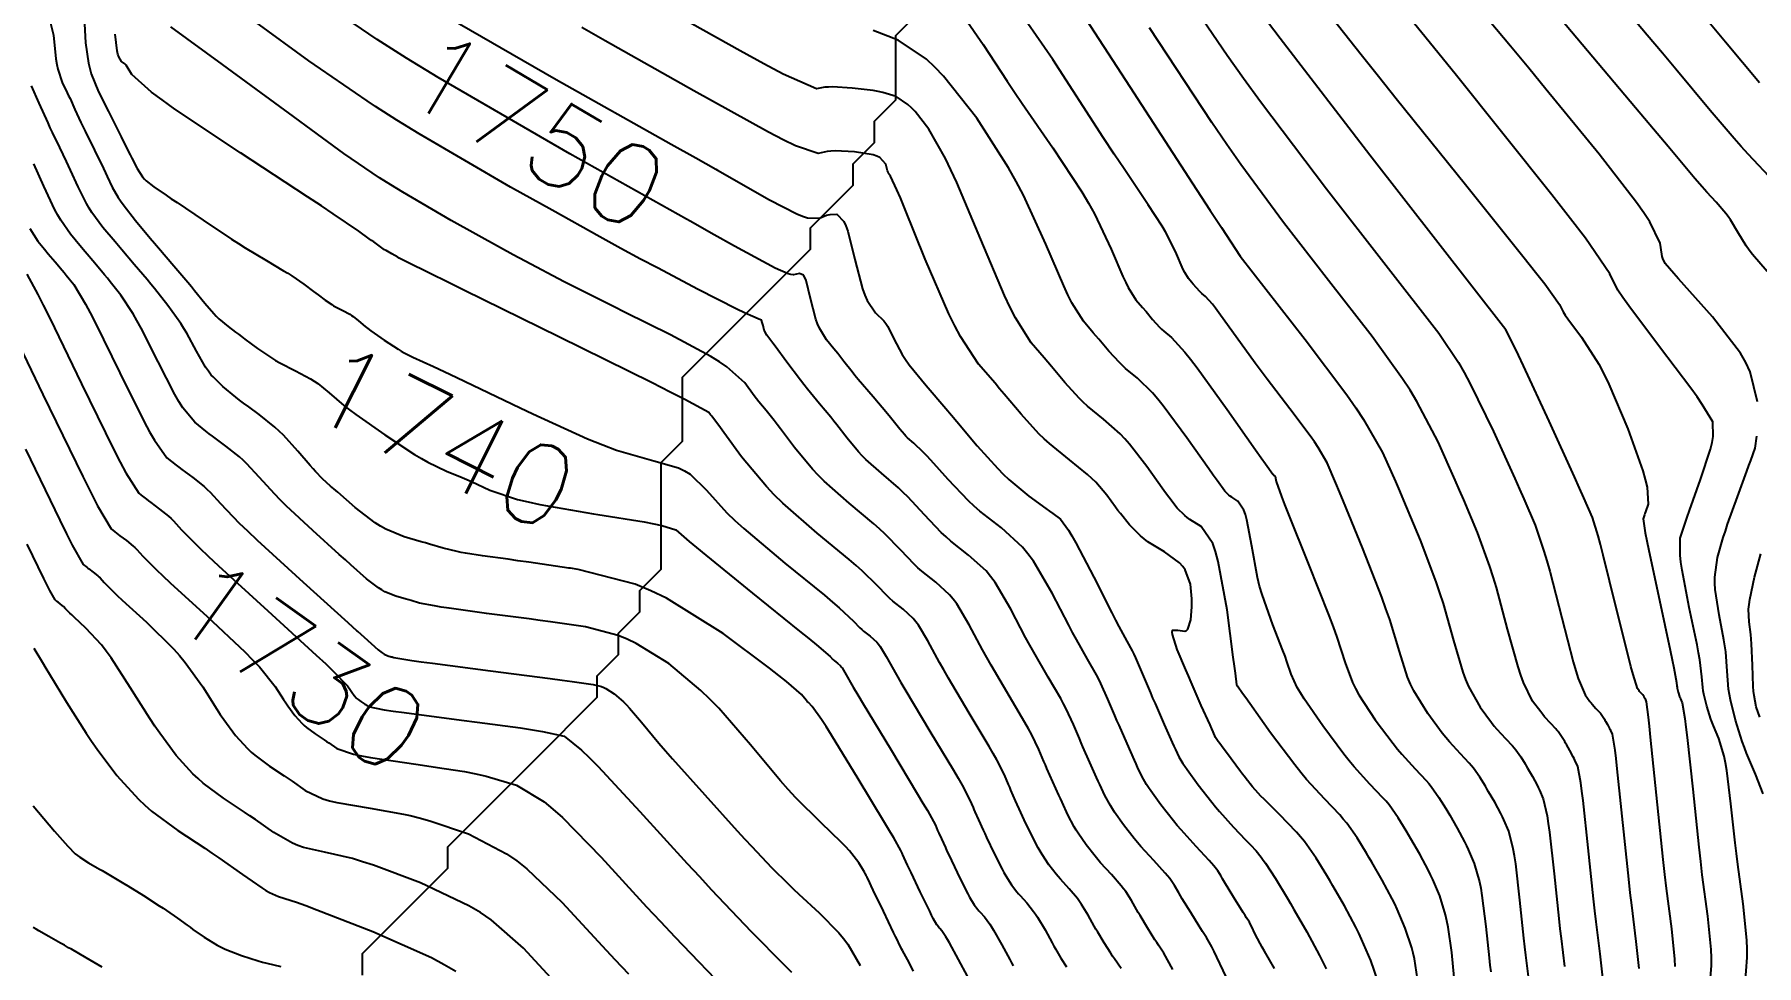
# Model space of a CAD drawing. Header units: metres. Extents: x 837117 to 838479, y 1189012 to 1191015.
# Drawn here: x 837883.6 to 837964.3, y 1189166.9 to 1189210.5 of the extents above; entities that cross this region are included whole.
import ezdxf

# ---------------------------------------------------------------- set-up
doc = ezdxf.new("R2010")
doc.units = ezdxf.units.M
doc.header["$LTSCALE"] = 0.3
for name, color, linetype in [('COTAS 10', 1, 'Continuous'), ('COTAS INT', 252, 'Continuous'), ('DRENAJE', 5, 'Continuous')]:
    doc.layers.add(name, color=color, linetype=linetype)
doc.styles.get("Standard").update_dxf_attribs({"font": 'simplex.shx'})

msp = doc.modelspace()

# ---------------------------------------------------------------- linework, layer by layer
at = {"layer": 'COTAS 10'}
for points in [[(837965.16, 1189203.57), (837963.935, 1189204.886), (837963.607, 1189205.25), (837963.284, 1189205.614), (837962.159, 1189206.93), (837960.545, 1189208.861), (837959.914, 1189209.614), (837959.203, 1189210.461), (837955.971, 1189214.305)], [(837884.267, 1189211.453), (837884.522, 1189210.452), (837884.631, 1189209.341), (837884.672, 1189209.089), (837884.719, 1189208.861), (837884.926, 1189208.235), (837885.163, 1189207.757), (837885.228, 1189207.622), (837885.293, 1189207.485), (837885.523, 1189206.979), (837885.802, 1189206.373), (837885.897, 1189206.173), (837885.999, 1189205.96), (837886.435, 1189205.074), (837886.859, 1189204.213), (837886.955, 1189204.015), (837887.041, 1189203.835), (837887.274, 1189203.331), (837887.545, 1189202.856), (837887.656, 1189202.694), (837887.781, 1189202.519), (837888.364, 1189201.778), (837889.054, 1189200.95), (837889.248, 1189200.72), (837889.443, 1189200.49), (837890.156, 1189199.658), (837890.817, 1189198.883), (837890.979, 1189198.689), (837891.132, 1189198.504), (837891.607, 1189197.911), (837892.028, 1189197.416), (837892.147, 1189197.293), (837892.267, 1189197.176), (837892.705, 1189196.805), (837893.048, 1189196.549), (837893.186, 1189196.446), (837893.332, 1189196.338), (837893.484, 1189196.225), (837894.078, 1189195.785), (837894.734, 1189195.34), (837894.925, 1189195.225), (837895.12, 1189195.113), (837895.855, 1189194.738), (837896.561, 1189194.365), (837896.737, 1189194.254), (837896.904, 1189194.139), (837897.437, 1189193.699), (837898.127, 1189193.117), (837898.393, 1189192.914), (837898.691, 1189192.692), (837900.04, 1189191.739), (837901.432, 1189190.825), (837901.758, 1189190.628), (837902.058, 1189190.456), (837902.928, 1189190.036), (837903.668, 1189189.741), (837903.886, 1189189.647), (837904.11, 1189189.549), (837904.968, 1189189.15), (837906.26, 1189188.716), (837906.757, 1189188.596), (837907.314, 1189188.475), (837909.831, 1189188.038), (837910.02, 1189188.008), (837912.194, 1189187.657), (837912.654, 1189187.572), (837913.03, 1189187.495), (837913.687, 1189187.291), (837914.303, 1189186.747), (837914.654, 1189186.456), (837915.083, 1189186.104), (837917.282, 1189184.327), (837919.485, 1189182.55), (837919.917, 1189182.197), (837920.271, 1189181.906), (837920.907, 1189181.359), (837921.042, 1189181.219), (837921.08, 1189181.183), (837921.118, 1189181.149), (837921.259, 1189181.039), (837921.398, 1189180.913), (837921.435, 1189180.868), (837921.471, 1189180.819), (837921.595, 1189180.609), (837921.997, 1189179.915), (837922.208, 1189179.562), (837922.462, 1189179.138), (837923.739, 1189177.025), (837925.011, 1189174.913), (837925.262, 1189174.49), (837925.468, 1189174.138), (837925.849, 1189173.452), (837925.949, 1189173.215), (837925.978, 1189173.147), (837926.008, 1189173.077), (837926.124, 1189172.813), (837926.312, 1189172.406), (837926.387, 1189172.245), (837926.473, 1189172.063), (837926.869, 1189171.233), (837927.272, 1189170.415), (837927.363, 1189170.24), (837927.445, 1189170.088), (837927.663, 1189169.727), (837927.833, 1189169.51), (837927.883, 1189169.449), (837927.936, 1189169.388), (837928.139, 1189169.164), (837928.394, 1189168.826), (837928.479, 1189168.693), (837928.571, 1189168.542), (837928.957, 1189167.856), (837929.33, 1189167.166), (837929.414, 1189167.013), (837929.49, 1189166.877)], [(837941.733, 1189166.749), (837941.262, 1189167.555), (837941.157, 1189167.74), (837941.064, 1189167.909), (837940.819, 1189168.385), (837940.674, 1189168.69), (837940.617, 1189168.804), (837940.559, 1189168.91), (837940.43, 1189169.114), (837940.359, 1189169.227), (837940.273, 1189169.366), (837939.837, 1189170.073), (837939.396, 1189170.793), (837939.307, 1189170.939), (837939.232, 1189171.063), (837939.081, 1189171.32), (837938.889, 1189171.56), (837938.789, 1189171.673), (837938.668, 1189171.807), (837938.061, 1189172.459), (837937.357, 1189173.236), (837937.175, 1189173.448), (837936.999, 1189173.659), (837936.411, 1189174.411), (837935.939, 1189175.069), (837935.836, 1189175.222), (837935.745, 1189175.361), (837935.518, 1189175.756), (837935.321, 1189176.178), (837935.25, 1189176.334), (837935.172, 1189176.508), (837934.826, 1189177.281), (837934.45, 1189178.137), (837934.352, 1189178.364), (837934.256, 1189178.587), (837933.933, 1189179.356), (837933.6, 1189180.096), (837933.498, 1189180.3), (837933.392, 1189180.504), (837932.975, 1189181.239), (837932.451, 1189182.158), (837932.278, 1189182.478), (837932.093, 1189182.827), (837931.324, 1189184.324), (837930.441, 1189185.816), (837930.185, 1189186.162), (837929.924, 1189186.478), (837928.937, 1189187.378), (837927.934, 1189188.156), (837927.662, 1189188.397), (837927.392, 1189188.649), (837926.441, 1189189.648), (837925.625, 1189190.559), (837925.442, 1189190.755), (837925.277, 1189190.927), (837924.833, 1189191.346), (837924.536, 1189191.605), (837924.463, 1189191.677), (837924.394, 1189191.749), (837924.179, 1189192.006), (837923.873, 1189192.394), (837923.746, 1189192.547), (837923.601, 1189192.72), (837922.926, 1189193.512), (837922.234, 1189194.326), (837922.078, 1189194.514), (837921.938, 1189194.685), (837921.562, 1189195.166), (837921.271, 1189195.55), (837921.184, 1189195.66), (837921.094, 1189195.771), (837920.748, 1189196.186), (837920.412, 1189196.741), (837920.328, 1189196.941), (837920.249, 1189197.16), (837919.998, 1189198.118), (837919.783, 1189198.961), (837919.726, 1189199.107), (837919.67, 1189199.215), (837919.478, 1189199.294), (837919.191, 1189199.23), (837919.076, 1189199.248), (837918.945, 1189199.283), (837918.341, 1189199.54), (837916.437, 1189200.58), (837915.486, 1189201.109), (837914.351, 1189201.741), (837914.175, 1189201.84), (837908.72, 1189204.895), (837902.544, 1189208.481), (837901.064, 1189209.386), (837899.685, 1189210.253), (837897.824, 1189211.517)], [(837927.205, 1189211.283), (837928.077, 1189210.02), (837929.206, 1189208.308), (837929.553, 1189207.792), (837929.916, 1189207.258), (837931.351, 1189205.18), (837932.703, 1189203.116), (837933.014, 1189202.591), (837933.296, 1189202.087), (837934.085, 1189200.437), (837934.632, 1189199.149), (837934.762, 1189198.874), (837934.883, 1189198.633), (837935.243, 1189198.059), (837935.545, 1189197.708), (837935.715, 1189197.508), (837936.025, 1189197.139), (837936.352, 1189196.782), (837936.447, 1189196.69), (837936.544, 1189196.6), (837936.911, 1189196.3), (837937.541, 1189195.612), (837937.804, 1189195.278), (837938.106, 1189194.881), (837939.512, 1189192.931), (837940.849, 1189191.032), (837941.106, 1189190.667), (837941.313, 1189190.373), (837941.654, 1189189.891), (837941.679, 1189189.867), (837941.687, 1189189.86), (837941.696, 1189189.854), (837941.732, 1189189.831), (837941.77, 1189189.775), (837941.78, 1189189.748), (837941.789, 1189189.716), (837941.818, 1189189.556), (837942.064, 1189188.848), (837942.21, 1189188.47), (837942.39, 1189188.014), (837943.321, 1189185.708), (837944.286, 1189183.279), (837944.488, 1189182.745), (837944.661, 1189182.27), (837945.049, 1189181.054), (837945.387, 1189180.144), (837945.529, 1189179.862), (837945.693, 1189179.567), (837946.456, 1189178.395), (837947.29, 1189177.276), (837947.498, 1189177.016), (837947.696, 1189176.777), (837948.326, 1189176.09), (837948.841, 1189175.553), (837948.966, 1189175.407), (837949.083, 1189175.264), (837949.441, 1189174.759), (837949.76, 1189174.237), (837949.852, 1189174.082), (837949.946, 1189173.923), (837950.3, 1189173.313), (837950.644, 1189172.671), (837950.732, 1189172.491), (837950.817, 1189172.311), (837951.098, 1189171.656), (837951.339, 1189170.804), (837951.399, 1189170.5), (837951.457, 1189170.166), (837951.64, 1189168.716), (837951.794, 1189167.249), (837951.832, 1189166.905), (837951.869, 1189166.587)], [(837960.507, 1189166.84), (837960.493, 1189167.189), (837960.348, 1189168.602), (837960.107, 1189170.494), (837960.032, 1189171.144), (837959.953, 1189171.85), (837959.638, 1189174.855), (837959.362, 1189177.572), (837959.307, 1189178.095), (837959.262, 1189178.52), (837959.176, 1189179.228), (837959.15, 1189179.288), (837959.134, 1189179.322), (837959.102, 1189179.381), (837959.069, 1189179.438), (837959.061, 1189179.452), (837959.052, 1189179.467), (837959.023, 1189179.515), (837958.99, 1189179.562), (837958.979, 1189179.575), (837958.967, 1189179.588), (837958.92, 1189179.638), (837958.861, 1189179.702), (837958.843, 1189179.724), (837958.824, 1189179.748), (837958.746, 1189179.851), (837958.541, 1189180.513), (837958.44, 1189180.889), (837958.321, 1189181.348), (837957.734, 1189183.703), (837957.135, 1189186.106), (837957.008, 1189186.596), (837956.897, 1189187.011), (837956.638, 1189187.872), (837956.235, 1189188.786), (837956.034, 1189189.233), (837955.794, 1189189.764), (837954.602, 1189192.382), (837953.411, 1189194.965), (837953.172, 1189195.473), (837952.972, 1189195.892), (837952.574, 1189196.659), (837946.196, 1189204.838), (837942, 1189210.295), (837941.07, 1189211.535)], [(837882.2, 1189197.435), (837884.027, 1189193.621), (837885.889, 1189189.784), (837886.265, 1189189.035), (837886.58, 1189188.421), (837887.216, 1189187.335), (837887.39, 1189187.197), (837887.474, 1189187.128), (837887.551, 1189187.069), (837887.631, 1189187.008), (837887.938, 1189186.783), (837888.253, 1189186.531), (837888.337, 1189186.454), (837888.42, 1189186.373), (837888.708, 1189186.057), (837889.341, 1189185.418), (837889.64, 1189185.134), (837889.994, 1189184.804), (837891.723, 1189183.226), (837893.478, 1189181.581), (837893.849, 1189181.208), (837894.169, 1189180.872), (837894.908, 1189179.959), (837895.3, 1189179.338), (837895.402, 1189179.185), (837895.501, 1189179.042), (837895.832, 1189178.595), (837896.167, 1189178.225), (837896.268, 1189178.13), (837896.373, 1189178.039), (837896.783, 1189177.735), (837897.201, 1189177.458), (837897.312, 1189177.383), (837897.42, 1189177.309), (837897.791, 1189177.048), (837898.576, 1189176.78), (837898.946, 1189176.701), (837899.381, 1189176.62), (837901.502, 1189176.314), (837902.822, 1189176.114), (837903.776, 1189175.969), (837904.308, 1189175.865), (837904.797, 1189175.757), (837906.209, 1189175.334), (837907.509, 1189174.544), (837907.926, 1189174.205), (837908.369, 1189173.814), (837910.179, 1189171.964), (837912.315, 1189169.639), (837912.963, 1189168.947), (837913.636, 1189168.234), (837916.273, 1189165.487)], [(837886.805, 1189166.802), (837886.058, 1189167.237), (837885.359, 1189167.643), (837885.229, 1189167.717), (837885.032, 1189167.83), (837884.849, 1189167.935), (837884.303, 1189168.241), (837883.835, 1189168.503), (837883.7, 1189168.58), (837883.563, 1189168.659)]]:
    msp.add_lwpolyline(points, dxfattribs=at)
at = {"layer": 'COTAS INT'}
for points in [[(837963.789, 1189166.008), (837963.888, 1189167.258), (837963.884, 1189167.655), (837963.867, 1189168.075), (837963.693, 1189169.777), (837963.446, 1189171.618), (837963.383, 1189172.125), (837963.323, 1189172.632), (837963.125, 1189174.451), (837962.927, 1189176.024), (837962.866, 1189176.375), (837962.803, 1189176.688), (837962.555, 1189177.514), (837962.308, 1189178.102), (837962.246, 1189178.265), (837962.187, 1189178.429), (837961.996, 1189179.024), (837961.856, 1189179.6), (837961.828, 1189179.751), (837961.805, 1189179.899), (837961.763, 1189180.404), (837961.667, 1189181.196), (837961.61, 1189181.525), (837961.539, 1189181.901), (837961.174, 1189183.654), (837960.835, 1189185.406), (837960.781, 1189185.782), (837960.744, 1189186.109), (837960.753, 1189186.897), (837960.973, 1189187.608), (837961.069, 1189187.887), (837961.18, 1189188.202), (837961.704, 1189189.639), (837962.17, 1189191.071), (837962.244, 1189191.383), (837962.294, 1189191.659), (837962.274, 1189192.351), (837961.784, 1189193.165), (837961.538, 1189193.518), (837961.243, 1189193.926), (837959.776, 1189195.858), (837958.335, 1189197.776), (837958.057, 1189198.175), (837957.83, 1189198.517), (837957.445, 1189199.274), (837956.308, 1189200.944), (837955.606, 1189201.86), (837954.737, 1189202.974), (837950.202, 1189208.638), (837945.516, 1189214.418)], [(837964.373, 1189193.279), (837964.032, 1189194.694), (837963.827, 1189195.12), (837963.574, 1189195.56), (837962.259, 1189197.271), (837960.928, 1189198.752), (837960.664, 1189199.047), (837960.446, 1189199.292), (837960.037, 1189199.762), (837959.932, 1189199.996), (837959.906, 1189200.092), (837959.882, 1189200.201), (837959.804, 1189200.71), (837959.325, 1189201.714), (837959.047, 1189202.135), (837958.706, 1189202.619), (837956.952, 1189204.886), (837954.456, 1189207.932), (837953.648, 1189208.908), (837952.789, 1189209.941), (837949.265, 1189214.149)], [(837948.441, 1189166.261), (837948.295, 1189167.204), (837948.236, 1189167.461), (837948.17, 1189167.717), (837947.866, 1189168.627), (837947.484, 1189169.521), (837947.368, 1189169.766), (837947.248, 1189170.01), (837946.779, 1189170.886), (837946.297, 1189171.717), (837946.169, 1189171.934), (837946.043, 1189172.144), (837945.609, 1189172.857), (837945.12, 1189173.545), (837944.961, 1189173.74), (837944.791, 1189173.938), (837944.089, 1189174.671), (837943.232, 1189175.603), (837942.964, 1189175.927), (837942.683, 1189176.279), (837941.556, 1189177.789), (837940.578, 1189179.154), (837940.392, 1189179.415), (837940.241, 1189179.625), (837940, 1189179.961), (837939.995, 1189179.968), (837939.991, 1189179.974), (837939.985, 1189179.988), (837939.979, 1189180.003), (837939.977, 1189180.011), (837939.977, 1189180.023), (837939.907, 1189180.569), (837939.862, 1189180.91), (837939.806, 1189181.332), (837939.513, 1189183.539), (837939.104, 1189185.807), (837938.976, 1189186.267), (837938.841, 1189186.654), (837938.298, 1189187.446), (837937.77, 1189187.771), (837937.644, 1189187.864), (837937.527, 1189187.958), (837937.176, 1189188.308), (837936.779, 1189188.824), (837936.633, 1189189.023), (837936.471, 1189189.246), (837935.754, 1189190.254), (837934.943, 1189191.304), (837934.721, 1189191.554), (837934.501, 1189191.786), (837933.718, 1189192.475), (837932.971, 1189193.086), (837932.774, 1189193.268), (837932.581, 1189193.456), (837931.917, 1189194.182), (837931.286, 1189194.933), (837931.113, 1189195.136), (837930.941, 1189195.338), (837930.326, 1189196.052), (837929.593, 1189197.221), (837929.347, 1189197.709), (837929.083, 1189198.269), (837927.971, 1189200.888), (837926.846, 1189203.559), (837926.574, 1189204.151), (837926.318, 1189204.68), (837925.535, 1189206.06), (837924.891, 1189206.879), (837924.724, 1189207.055), (837924.561, 1189207.209), (837924.009, 1189207.578), (837923.376, 1189207.776), (837923.161, 1189207.822), (837922.929, 1189207.863), (837921.949, 1189207.98), (837921.028, 1189208.029), (837920.833, 1189208.028), (837920.665, 1189208.021), (837920.277, 1189207.943), (837918.717, 1189208.636), (837917.809, 1189209.115), (837916.696, 1189209.719), (837910.961, 1189212.935)], [(837931.424, 1189213.491), (837934.764, 1189208.337), (837938.082, 1189203.231), (837938.724, 1189202.245), (837939.246, 1189201.445), (837940.131, 1189200.103), (837943.18, 1189196.196), (837945.125, 1189193.605), (837945.543, 1189193.006), (837945.91, 1189192.459), (837946.801, 1189190.915), (837947.405, 1189189.549), (837947.591, 1189189.115), (837947.786, 1189188.657), (837948.556, 1189186.8), (837949.297, 1189184.855), (837949.473, 1189184.342), (837949.636, 1189183.839), (837950.123, 1189182.114), (837950.561, 1189180.626), (837950.694, 1189180.273), (837950.832, 1189179.946), (837951.372, 1189178.977), (837951.904, 1189178.265), (837952.036, 1189178.099), (837952.162, 1189177.947), (837952.564, 1189177.509), (837952.892, 1189177.167), (837952.971, 1189177.074), (837953.046, 1189176.983), (837953.274, 1189176.661), (837953.477, 1189176.329), (837953.536, 1189176.23), (837953.596, 1189176.129), (837953.821, 1189175.74), (837954.04, 1189175.331), (837954.096, 1189175.217), (837954.15, 1189175.102), (837954.329, 1189174.685), (837954.508, 1189173.89), (837954.562, 1189173.538), (837954.619, 1189173.128), (837954.839, 1189171.172), (837955.057, 1189169.089), (837955.112, 1189168.601), (837955.164, 1189168.15), (837955.331, 1189166.839)], [(837936.978, 1189213.268), (837939.521, 1189209.516), (837940.288, 1189208.439), (837941.082, 1189207.345), (837944.174, 1189203.26), (837946.971, 1189199.673), (837949.442, 1189196.505), (837950.356, 1189195.13), (837950.629, 1189194.651), (837950.911, 1189194.13), (837952.001, 1189191.893), (837952.997, 1189189.693), (837953.22, 1189189.194), (837953.419, 1189188.743), (837953.944, 1189187.515), (837954.364, 1189186.292), (837954.496, 1189185.845), (837954.635, 1189185.351), (837955.197, 1189183.173), (837955.734, 1189181.107), (837955.858, 1189180.683), (837955.971, 1189180.324), (837956.288, 1189179.56), (837956.517, 1189179.254), (837956.574, 1189179.182), (837956.628, 1189179.117), (837956.801, 1189178.928), (837956.942, 1189178.781), (837956.976, 1189178.741), (837957.008, 1189178.702), (837957.106, 1189178.564), (837957.194, 1189178.421), (837957.219, 1189178.378), (837957.245, 1189178.335), (837957.342, 1189178.167), (837957.436, 1189177.991), (837957.46, 1189177.942), (837957.483, 1189177.893), (837957.56, 1189177.713), (837957.677, 1189176.977), (837957.725, 1189176.576), (837957.781, 1189176.091), (837958.321, 1189170.93), (837958.392, 1189170.296), (837958.459, 1189169.712), (837958.676, 1189168.014), (837958.806, 1189166.746)], [(837943.149, 1189212.917), (837945.804, 1189209.544), (837946.606, 1189208.535), (837947.437, 1189207.494), (837950.68, 1189203.467), (837953.443, 1189200.026), (837953.972, 1189199.355), (837954.399, 1189198.805), (837955.087, 1189197.839), (837955.258, 1189197.502), (837955.358, 1189197.35), (837955.482, 1189197.173), (837956.123, 1189196.32), (837956.937, 1189195.042), (837957.17, 1189194.596), (837957.407, 1189194.11), (837958.292, 1189192.024), (837958.991, 1189190.056), (837959.111, 1189189.644), (837959.199, 1189189.29), (837959.252, 1189188.494), (837959.12, 1189188.133), (837959.092, 1189188.054), (837959.068, 1189187.984), (837959.013, 1189187.806), (837959.111, 1189187.148), (837959.184, 1189186.776), (837959.276, 1189186.322), (837959.775, 1189183.994), (837960.28, 1189181.659), (837960.377, 1189181.2), (837960.454, 1189180.821), (837960.58, 1189180.133), (837960.594, 1189179.967), (837960.601, 1189179.918), (837960.61, 1189179.868), (837960.657, 1189179.679), (837960.719, 1189179.483), (837960.739, 1189179.43), (837960.759, 1189179.376), (837960.84, 1189179.182), (837960.969, 1189178.446), (837961.019, 1189178.05), (837961.075, 1189177.57), (837961.332, 1189175.142), (837961.62, 1189172.422), (837961.695, 1189171.757), (837961.769, 1189171.131), (837962.02, 1189169.189), (837962.18, 1189167.632), (837962.196, 1189167.248), (837962.199, 1189166.884), (837962.108, 1189165.741)], [(837953.659, 1189166.251), (837953.516, 1189167.368), (837953.472, 1189167.753), (837953.426, 1189168.169), (837953.24, 1189169.944), (837953.038, 1189171.647), (837952.981, 1189172.019), (837952.923, 1189172.347), (837952.713, 1189173.17), (837952.484, 1189173.707), (837952.414, 1189173.854), (837952.342, 1189174.001), (837952.06, 1189174.527), (837951.771, 1189175.026), (837951.694, 1189175.156), (837951.619, 1189175.283), (837951.357, 1189175.71), (837951.064, 1189176.123), (837950.968, 1189176.241), (837950.866, 1189176.36), (837950.445, 1189176.799), (837949.929, 1189177.362), (837949.767, 1189177.557), (837949.597, 1189177.771), (837948.914, 1189178.686), (837948.262, 1189179.756), (837948.112, 1189180.067), (837947.974, 1189180.385), (837947.586, 1189181.584), (837947.137, 1189183.084), (837946.961, 1189183.59), (837946.763, 1189184.137), (837945.861, 1189186.442), (837944.969, 1189188.614), (837944.777, 1189189.076), (837944.609, 1189189.477), (837944.2, 1189190.426), (837943.779, 1189191.151), (837943.603, 1189191.411), (837943.402, 1189191.698), (837942.46, 1189192.951), (837941.391, 1189194.346), (837941.109, 1189194.722), (837940.834, 1189195.094), (837939.132, 1189197.459), (837938.971, 1189197.673), (837938.832, 1189197.852), (837938.507, 1189198.212), (837938.33, 1189198.357), (837938.283, 1189198.4), (837938.237, 1189198.445), (837938.079, 1189198.617), (837937.929, 1189198.796), (837937.847, 1189198.892), (837937.701, 1189199.062), (837937.527, 1189199.34), (837937.469, 1189199.456), (837937.406, 1189199.589), (837937.142, 1189200.211), (837936.761, 1189201.009), (837936.624, 1189201.252), (837936.474, 1189201.506), (837935.821, 1189202.503), (837934.684, 1189204.193), (837934.23, 1189204.884), (837933.715, 1189205.67), (837931.35, 1189209.315), (837929.013, 1189212.7)], [(837964.816, 1189199.385), (837964.139, 1189200.186), (837963.984, 1189200.389), (837963.843, 1189200.585), (837963.447, 1189201.228), (837963.107, 1189201.803), (837963.001, 1189201.957), (837962.889, 1189202.108), (837962.439, 1189202.632), (837961.991, 1189203.11), (837961.88, 1189203.232), (837961.774, 1189203.349), (837961.44, 1189203.737), (837960.18, 1189205.238), (837959.492, 1189206.057), (837958.656, 1189207.05), (837954.41, 1189212.098)], [(837964.463, 1189208.225), (837962.878, 1189210.123), (837960.91, 1189212.485)], [(837902.515, 1189211.583), (837908.078, 1189208.378), (837913.461, 1189205.354), (837914.617, 1189204.704), (837915.557, 1189204.175), (837915.629, 1189204.134), (837918.078, 1189202.75), (837919.352, 1189202.096), (837919.624, 1189201.987), (837919.859, 1189201.908), (837920.416, 1189201.884), (837920.74, 1189202.022), (837920.828, 1189202.046), (837920.917, 1189202.064), (837921.232, 1189202.079), (837921.552, 1189201.737), (837921.643, 1189201.531), (837921.735, 1189201.276), (837922.074, 1189199.954), (837922.434, 1189198.575), (837922.538, 1189198.284), (837922.644, 1189198.034), (837923.043, 1189197.459), (837923.426, 1189197.078), (837923.521, 1189196.95), (837923.612, 1189196.811), (837923.902, 1189196.227), (837924.291, 1189195.497), (837924.445, 1189195.267), (837924.618, 1189195.024), (837925.409, 1189194.046), (837926.336, 1189192.969), (837926.596, 1189192.664), (837926.857, 1189192.357), (837927.809, 1189191.224), (837928.764, 1189190.163), (837929.026, 1189189.901), (837929.288, 1189189.653), (837930.227, 1189188.872), (837931.022, 1189188.285), (837931.193, 1189188.159), (837931.343, 1189188.05), (837931.709, 1189187.787), (837932.087, 1189187.274), (837932.244, 1189187.006), (837932.425, 1189186.684), (837933.269, 1189185.067), (837934.112, 1189183.409), (837934.292, 1189183.061), (837934.449, 1189182.762), (837934.822, 1189182.081), (837935.069, 1189181.622), (837935.146, 1189181.462), (837935.226, 1189181.287), (837935.55, 1189180.537), (837935.918, 1189179.662), (837936.027, 1189179.408), (837936.138, 1189179.149), (837936.567, 1189178.174), (837936.943, 1189177.329), (837937.023, 1189177.152), (837937.091, 1189177.001), (837937.248, 1189176.66), (837937.44, 1189176.35), (837937.53, 1189176.218), (837937.638, 1189176.066), (837938.161, 1189175.347), (837938.796, 1189174.527), (837938.974, 1189174.31), (837939.154, 1189174.098), (837939.808, 1189173.369), (837940.374, 1189172.773), (837940.497, 1189172.645), (837940.605, 1189172.533), (837940.875, 1189172.26), (837941.119, 1189171.957), (837941.211, 1189171.826), (837941.314, 1189171.674), (837941.776, 1189170.954), (837942.327, 1189170.052), (837942.486, 1189169.786), (837942.648, 1189169.511), (837943.258, 1189168.459), (837943.852, 1189167.35), (837944.004, 1189167.04), (837944.151, 1189166.73)], [(837885.968, 1189210.985), (837886.025, 1189210.097), (837886.156, 1189209.144), (837886.216, 1189208.892), (837886.288, 1189208.645), (837886.635, 1189207.795), (837886.974, 1189207.129), (837887.041, 1189206.998), (837887.095, 1189206.889), (837887.194, 1189206.69), (837887.283, 1189206.508), (837887.332, 1189206.41), (837887.39, 1189206.291), (837887.688, 1189205.693), (837888.025, 1189205.021), (837888.109, 1189204.855), (837888.189, 1189204.699), (837888.441, 1189204.211), (837888.698, 1189203.817), (837888.779, 1189203.72), (837888.866, 1189203.629), (837889.216, 1189203.346), (837889.804, 1189202.956), (837890.039, 1189202.798), (837890.307, 1189202.618), (837891.537, 1189201.786), (837892.865, 1189200.905), (837893.194, 1189200.693), (837893.507, 1189200.496), (837894.497, 1189199.901), (837895.302, 1189199.426), (837895.498, 1189199.303), (837895.682, 1189199.185), (837896.251, 1189198.791), (837896.704, 1189198.453), (837896.816, 1189198.37), (837896.922, 1189198.291), (837897.253, 1189198.045), (837897.558, 1189197.839), (837897.646, 1189197.785), (837897.737, 1189197.733), (837898.078, 1189197.56), (837898.405, 1189197.386), (837898.486, 1189197.335), (837898.564, 1189197.282), (837898.811, 1189197.078), (837899.131, 1189196.808), (837899.255, 1189196.713), (837899.393, 1189196.611), (837899.707, 1189196.389), (837900.018, 1189196.168), (837900.664, 1189195.745), (837900.815, 1189195.653), (837900.955, 1189195.573), (837901.358, 1189195.378), (837902.327, 1189194.94), (837902.823, 1189194.706), (837903.418, 1189194.423), (837906.388, 1189192.998), (837906.985, 1189192.726), (837909.547, 1189191.558), (837910.261, 1189191.266), (837910.905, 1189191.021), (837912.65, 1189190.524), (837913.813, 1189190.195), (837914.09, 1189190.056), (837914.349, 1189189.896), (837915.12, 1189189.147), (837916.075, 1189188.085), (837916.449, 1189187.729), (837916.871, 1189187.345), (837918.792, 1189185.731), (837920.643, 1189184.225), (837921.022, 1189183.909), (837921.342, 1189183.637), (837922.014, 1189183.017), (837922.312, 1189182.705), (837922.396, 1189182.626), (837922.481, 1189182.551), (837922.795, 1189182.307), (837923.103, 1189182.026), (837923.185, 1189181.927), (837923.265, 1189181.819), (837923.541, 1189181.352), (837924.016, 1189180.498), (837924.222, 1189180.145), (837924.459, 1189179.742), (837925.586, 1189177.867), (837926.687, 1189176.031), (837926.909, 1189175.652), (837927.095, 1189175.33), (837927.466, 1189174.633), (837927.61, 1189174.29), (837927.653, 1189174.19), (837927.697, 1189174.089), (837927.864, 1189173.707), (837928.084, 1189173.226), (837928.16, 1189173.063), (837928.243, 1189172.886), (837928.599, 1189172.138), (837928.967, 1189171.404), (837929.058, 1189171.237), (837929.143, 1189171.085), (837929.413, 1189170.664), (837929.666, 1189170.34), (837929.742, 1189170.249), (837929.82, 1189170.158), (837930.123, 1189169.823), (837930.449, 1189169.422), (837930.541, 1189169.289), (837930.635, 1189169.146), (837930.982, 1189168.549), (837931.31, 1189167.945), (837931.393, 1189167.798), (837931.471, 1189167.66), (837931.724, 1189167.233), (837931.989, 1189166.823)], [(837934.549, 1189166.751), (837934.233, 1189167.2), (837934.146, 1189167.329), (837934.06, 1189167.459), (837933.752, 1189167.943), (837933.453, 1189168.443), (837933.371, 1189168.583), (837933.291, 1189168.725), (837933.006, 1189169.241), (837932.699, 1189169.749), (837932.603, 1189169.885), (837932.504, 1189170.019), (837932.107, 1189170.482), (837931.704, 1189170.927), (837931.6, 1189171.049), (837931.499, 1189171.17), (837931.162, 1189171.6), (837930.842, 1189172.081), (837930.752, 1189172.233), (837930.662, 1189172.393), (837930.329, 1189173.042), (837930.013, 1189173.709), (837929.932, 1189173.881), (837929.856, 1189174.047), (837929.605, 1189174.6), (837929.385, 1189175.101), (837929.328, 1189175.234), (837929.272, 1189175.364), (837929.083, 1189175.814), (837928.721, 1189176.521), (837928.556, 1189176.814), (837928.363, 1189177.149), (837927.433, 1189178.71), (837926.457, 1189180.346), (837926.236, 1189180.728), (837926.035, 1189181.08), (837925.487, 1189182.095), (837925.059, 1189182.818), (837924.935, 1189182.986), (837924.809, 1189183.139), (837924.33, 1189183.575), (837923.844, 1189183.952), (837923.712, 1189184.069), (837923.582, 1189184.191), (837923.121, 1189184.675), (837922.413, 1189185.367), (837922.127, 1189185.62), (837921.802, 1189185.901), (837920.302, 1189187.135), (837918.692, 1189188.54), (837918.298, 1189188.928), (837917.925, 1189189.315), (837916.765, 1189190.711), (837915.939, 1189191.843), (837915.777, 1189192.064), (837915.644, 1189192.245), (837915.404, 1189192.565), (837915.347, 1189192.634), (837915.329, 1189192.657), (837915.31, 1189192.682), (837915.233, 1189192.784), (837914.104, 1189193.397), (837913.421, 1189193.744), (837912.577, 1189194.167), (837908.193, 1189196.335), (837903.786, 1189198.5), (837902.928, 1189198.922), (837902.228, 1189199.267), (837901.005, 1189199.871), (837900.787, 1189199.984), (837900.721, 1189200.02), (837900.651, 1189200.058), (837900.376, 1189200.211), (837900.105, 1189200.369), (837900.038, 1189200.41), (837899.975, 1189200.45), (837899.777, 1189200.585), (837899.525, 1189200.77), (837899.428, 1189200.841), (837899.319, 1189200.92), (837898.826, 1189201.28), (837897.629, 1189202.094), (837897.077, 1189202.46), (837896.428, 1189202.887), (837893.287, 1189204.939), (837890.212, 1189206.995), (837889.606, 1189207.424), (837889.106, 1189207.793), (837888.185, 1189208.622), (837887.973, 1189208.979), (837887.92, 1189209.051), (837887.87, 1189209.11), (837887.709, 1189209.228), (837887.574, 1189209.448), (837887.541, 1189209.573), (837887.509, 1189209.725), (837887.405, 1189210.505)], [(837936.977, 1189166.701), (837936.552, 1189167.47), (837936.298, 1189167.838), (837936.217, 1189167.962), (837936.131, 1189168.094), (837935.78, 1189168.653), (837935.434, 1189169.226), (837935.35, 1189169.369), (837935.271, 1189169.504), (837935.031, 1189169.934), (837934.762, 1189170.353), (837934.665, 1189170.481), (837934.558, 1189170.615), (837934.092, 1189171.141), (837933.588, 1189171.697), (837933.458, 1189171.849), (837933.333, 1189171.999), (837932.912, 1189172.537), (837932.541, 1189173.077), (837932.447, 1189173.229), (837932.356, 1189173.383), (837932.058, 1189173.947), (837931.782, 1189174.532), (837931.705, 1189174.699), (837931.628, 1189174.867), (837931.345, 1189175.494), (837931.073, 1189176.113), (837931.002, 1189176.277), (837930.933, 1189176.438), (837930.7, 1189176.995), (837930.347, 1189177.713), (837930.204, 1189177.976), (837930.04, 1189178.268), (837928.455, 1189180.95), (837928.25, 1189181.311), (837928.055, 1189181.662), (837927.432, 1189182.838), (837926.853, 1189183.818), (837926.685, 1189184.044), (837926.514, 1189184.252), (837925.866, 1189184.842), (837925.207, 1189185.354), (837925.029, 1189185.512), (837924.852, 1189185.677), (837924.227, 1189186.332), (837923.484, 1189187.098), (837923.232, 1189187.332), (837922.96, 1189187.576), (837921.812, 1189188.538), (837920.64, 1189189.562), (837920.353, 1189189.844), (837920.082, 1189190.126), (837919.237, 1189191.143), (837918.584, 1189192.026), (837918.433, 1189192.225), (837918.296, 1189192.403), (837917.911, 1189192.88), (837917.576, 1189193.289), (837917.47, 1189193.424), (837917.359, 1189193.569), (837916.909, 1189194.17), (837916.08, 1189194.919), (837915.729, 1189195.156), (837915.326, 1189195.407), (837913.432, 1189196.42), (837911.307, 1189197.47), (837910.758, 1189197.744), (837910.226, 1189198.011), (837908.446, 1189198.911), (837906.619, 1189199.869), (837906.058, 1189200.171), (837905.472, 1189200.489), (837903.157, 1189201.772), (837900.882, 1189203.099), (837900.321, 1189203.445), (837899.791, 1189203.782), (837898.127, 1189204.921), (837896.362, 1189206.214), (837895.768, 1189206.649), (837895.127, 1189207.116), (837892.434, 1189209.079), (837890.019, 1189210.848)], [(837939.627, 1189166.024), (837939.029, 1189167.282), (837938.904, 1189167.537), (837938.797, 1189167.752), (837938.556, 1189168.19), (837938.364, 1189168.476), (837938.288, 1189168.595), (837938.202, 1189168.73), (837937.809, 1189169.363), (837937.415, 1189170.009), (837937.328, 1189170.154), (837937.251, 1189170.284), (837937.056, 1189170.627), (837936.826, 1189170.956), (837936.727, 1189171.077), (837936.613, 1189171.211), (837936.076, 1189171.8), (837935.473, 1189172.466), (837935.317, 1189172.648), (837935.166, 1189172.829), (837934.661, 1189173.474), (837934.24, 1189174.073), (837934.141, 1189174.225), (837934.051, 1189174.372), (837933.788, 1189174.851), (837933.552, 1189175.355), (837933.478, 1189175.516), (837933.4, 1189175.688), (837933.086, 1189176.387), (837932.762, 1189177.125), (837932.677, 1189177.321), (837932.595, 1189177.513), (837932.316, 1189178.175), (837931.974, 1189178.904), (837931.851, 1189179.138), (837931.716, 1189179.386), (837931.128, 1189180.396), (837930.453, 1189181.554), (837930.264, 1189181.895), (837930.074, 1189182.244), (837929.378, 1189183.581), (837928.647, 1189184.817), (837928.435, 1189185.103), (837928.219, 1189185.365), (837927.402, 1189186.11), (837926.571, 1189186.755), (837926.345, 1189186.954), (837926.122, 1189187.163), (837925.334, 1189187.99), (837924.555, 1189188.828), (837924.337, 1189189.043), (837924.118, 1189189.251), (837923.323, 1189189.942), (837922.588, 1189190.583), (837922.408, 1189190.761), (837922.238, 1189190.937), (837921.708, 1189191.575), (837921.228, 1189192.21), (837921.09, 1189192.386), (837920.949, 1189192.562), (837920.419, 1189193.196), (837919.851, 1189193.881), (837919.687, 1189194.088), (837919.519, 1189194.304), (837918.885, 1189195.146), (837918.342, 1189195.884), (837918.231, 1189196.033), (837918.138, 1189196.158), (837917.942, 1189196.412), (837917.864, 1189196.54), (837917.845, 1189196.586), (837917.827, 1189196.637), (837917.769, 1189196.858), (837917.719, 1189197.052), (837917.706, 1189197.086), (837917.693, 1189197.111), (837917.649, 1189197.129), (837917.176, 1189197.322), (837916.893, 1189197.457), (837916.545, 1189197.628), (837914.736, 1189198.54), (837912.821, 1189199.552), (837912.025, 1189199.971), (837911.107, 1189200.468), (837910.117, 1189201.01), (837907.882, 1189202.253), (837905.939, 1189203.333), (837901.658, 1189205.83), (837900.604, 1189206.481), (837899.607, 1189207.114), (837899.218, 1189207.381), (837896.484, 1189209.252), (837896.477, 1189209.256), (837894.005, 1189211.072)], [(837946.585, 1189166.174), (837946.25, 1189167.113), (837945.817, 1189168.125), (837945.686, 1189168.403), (837945.55, 1189168.68), (837945.019, 1189169.672), (837944.473, 1189170.614), (837944.327, 1189170.86), (837944.185, 1189171.098), (837943.692, 1189171.906), (837943.139, 1189172.685), (837942.958, 1189172.907), (837942.766, 1189173.131), (837941.971, 1189173.961), (837941.246, 1189174.673), (837941.098, 1189174.823), (837940.973, 1189174.952), (837940.709, 1189175.247), (837940.603, 1189175.391), (837940.577, 1189175.424), (837940.552, 1189175.455), (837940.476, 1189175.545), (837940.315, 1189175.746), (837940.238, 1189175.847), (837940.147, 1189175.969), (837939.698, 1189176.571), (837939.258, 1189177.168), (837939.172, 1189177.286), (837939.102, 1189177.383), (837938.977, 1189177.564), (837938.861, 1189177.824), (837938.795, 1189177.97), (837938.715, 1189178.149), (837938.307, 1189179.067), (837937.829, 1189180.157), (837937.704, 1189180.444), (837937.584, 1189180.725), (837937.179, 1189181.688), (837936.951, 1189182.389), (837936.941, 1189182.504), (837936.955, 1189182.585), (837937.2, 1189182.595), (837937.536, 1189182.539), (837937.608, 1189182.579), (837937.67, 1189182.643), (837937.814, 1189183.075), (837937.863, 1189183.688), (837937.864, 1189183.867), (837937.859, 1189184.05), (837937.798, 1189184.743), (837937.554, 1189185.412), (837937.433, 1189185.579), (837937.29, 1189185.739), (837936.581, 1189186.254), (837935.807, 1189186.73), (837935.623, 1189186.866), (837935.451, 1189187.004), (837934.937, 1189187.517), (837934.512, 1189188.05), (837934.396, 1189188.201), (837934.282, 1189188.353), (837933.874, 1189188.915), (837933.361, 1189189.515), (837933.18, 1189189.692), (837932.981, 1189189.873), (837932.122, 1189190.563), (837931.185, 1189191.328), (837930.937, 1189191.557), (837930.695, 1189191.793), (837929.863, 1189192.703), (837929.071, 1189193.645), (837928.855, 1189193.9), (837928.639, 1189194.154), (837927.867, 1189195.049), (837927.019, 1189196.338), (837926.755, 1189196.84), (837926.479, 1189197.404), (837925.374, 1189199.965), (837924.4, 1189202.367), (837924.206, 1189202.831), (837924.046, 1189203.209), (837923.738, 1189203.847), (837923.649, 1189203.977), (837923.625, 1189204.033), (837923.601, 1189204.098), (837923.521, 1189204.408), (837923.249, 1189204.722), (837923.105, 1189204.789), (837922.932, 1189204.848), (837922.057, 1189204.991), (837921.145, 1189205.032), (837920.947, 1189205.027), (837920.774, 1189205.015), (837920.347, 1189204.913), (837919.288, 1189205.272), (837918.717, 1189205.551), (837918.024, 1189205.907), (837914.52, 1189207.842), (837910.375, 1189210.195), (837909.279, 1189210.815)], [(837950.162, 1189166.329), (837950.041, 1189167.489), (837949.876, 1189168.685), (837949.818, 1189168.98), (837949.754, 1189169.26), (837949.482, 1189170.141), (837949.15, 1189170.916), (837949.05, 1189171.129), (837948.946, 1189171.341), (837948.54, 1189172.099), (837948.122, 1189172.82), (837948.011, 1189173.008), (837947.902, 1189173.191), (837947.525, 1189173.808), (837947.102, 1189174.404), (837946.963, 1189174.574), (837946.816, 1189174.745), (837946.208, 1189175.38), (837945.463, 1189176.192), (837945.229, 1189176.474), (837944.983, 1189176.782), (837943.998, 1189178.103), (837943.123, 1189179.378), (837942.947, 1189179.657), (837942.801, 1189179.903), (837942.512, 1189180.524), (837942.319, 1189181.129), (837942.233, 1189181.365), (837942.132, 1189181.631), (837941.652, 1189182.84), (837941.153, 1189184.258), (837941.04, 1189184.657), (837940.939, 1189185.058), (837940.668, 1189186.526), (837940.447, 1189187.754), (837940.378, 1189188.002), (837940.306, 1189188.212), (837940.015, 1189188.639), (837939.733, 1189188.813), (837939.665, 1189188.862), (837939.603, 1189188.913), (837939.415, 1189189.1), (837939.046, 1189189.598), (837938.869, 1189189.845), (837938.66, 1189190.139), (837937.633, 1189191.593), (837936.524, 1189193.093), (837936.263, 1189193.416), (837936.021, 1189193.699), (837935.315, 1189194.387), (837934.757, 1189194.843), (837934.61, 1189194.979), (837934.466, 1189195.119), (837933.971, 1189195.66), (837933.5, 1189196.22), (837933.371, 1189196.372), (837933.243, 1189196.523), (837932.784, 1189197.055), (837932.238, 1189197.927), (837932.055, 1189198.291), (837931.857, 1189198.709), (837931.028, 1189200.663), (837929.97, 1189202.968), (837929.628, 1189203.608), (837929.266, 1189204.249), (837927.781, 1189206.567), (837926.231, 1189208.541), (837925.827, 1189208.964), (837925.435, 1189209.333), (837924.107, 1189210.223), (837922.937, 1189210.671)], [(837957.119, 1189166.303), (837957.004, 1189167.426), (837956.812, 1189168.931), (837956.752, 1189169.448), (837956.689, 1189170.009), (837956.439, 1189172.399), (837956.2, 1189174.61), (837956.144, 1189175.057), (837956.092, 1189175.433), (837955.945, 1189176.199), (837955.817, 1189176.498), (837955.778, 1189176.58), (837955.738, 1189176.661), (837955.581, 1189176.954), (837955.42, 1189177.232), (837955.377, 1189177.304), (837955.335, 1189177.375), (837955.19, 1189177.613), (837955.027, 1189177.843), (837954.974, 1189177.908), (837954.917, 1189177.974), (837954.682, 1189178.219), (837954.395, 1189178.532), (837954.305, 1189178.641), (837954.21, 1189178.759), (837953.83, 1189179.269), (837953.401, 1189180.135), (837953.276, 1189180.478), (837953.148, 1189180.866), (837952.66, 1189182.643), (837952.136, 1189184.595), (837951.984, 1189185.093), (837951.83, 1189185.574), (837951.25, 1189187.157), (837950.602, 1189188.7), (837950.406, 1189189.154), (837950.201, 1189189.621), (837949.401, 1189191.404), (837948.41, 1189193.294), (837948.086, 1189193.828), (837947.74, 1189194.367), (837946.311, 1189196.35), (837944.269, 1189198.968), (837942.153, 1189201.681), (837940.164, 1189204.395), (837939.506, 1189205.342), (837938.802, 1189206.373), (837935.871, 1189210.802)], [(837927.35, 1189166.386), (837926.932, 1189167.163), (837926.508, 1189167.939), (837926.418, 1189168.097), (837926.339, 1189168.23), (837926.154, 1189168.505), (837926.051, 1189168.619), (837926.025, 1189168.65), (837925.999, 1189168.68), (837925.913, 1189168.79), (837925.746, 1189169.092), (837925.669, 1189169.244), (837925.578, 1189169.426), (837925.139, 1189170.329), (837924.704, 1189171.24), (837924.615, 1189171.427), (837924.54, 1189171.585), (837924.383, 1189171.92), (837924.32, 1189172.065), (837924.303, 1189172.103), (837924.287, 1189172.141), (837924.232, 1189172.271), (837923.894, 1189172.861), (837923.698, 1189173.189), (837923.459, 1189173.589), (837922.229, 1189175.626), (837920.975, 1189177.669), (837920.721, 1189178.072), (837920.508, 1189178.404), (837920.074, 1189179.019), (837919.894, 1189179.198), (837919.84, 1189179.257), (837919.784, 1189179.319), (837919.57, 1189179.577), (837918.869, 1189180.187), (837918.508, 1189180.472), (837918.073, 1189180.807), (837915.898, 1189182.437), (837913.245, 1189184.087), (837912.509, 1189184.436), (837911.773, 1189184.737), (837909.11, 1189185.435), (837908.752, 1189185.488), (837908.665, 1189185.5), (837906.8, 1189185.77), (837906.286, 1189185.844), (837905.828, 1189185.909), (837904.627, 1189186.074), (837903.831, 1189186.196), (837903.627, 1189186.235), (837903.431, 1189186.275), (837902.785, 1189186.435), (837902.139, 1189186.621), (837901.944, 1189186.677), (837901.741, 1189186.735), (837900.949, 1189186.961), (837900.087, 1189187.318), (837899.84, 1189187.457), (837899.589, 1189187.615), (837898.656, 1189188.334), (837897.84, 1189189.049), (837897.663, 1189189.204), (837897.507, 1189189.341), (837897.124, 1189189.681), (837896.799, 1189190.014), (837896.68, 1189190.146), (837896.549, 1189190.295), (837895.971, 1189190.978), (837895.291, 1189191.725), (837895.096, 1189191.914), (837894.897, 1189192.096), (837894.153, 1189192.692), (837893.673, 1189193.045), (837893.427, 1189193.224), (837893.24, 1189193.366), (837893.058, 1189193.507), (837892.449, 1189193.996), (837891.996, 1189194.457), (837891.913, 1189194.54), (837891.776, 1189194.716), (837891.645, 1189194.902), (837891.214, 1189195.663), (837890.768, 1189196.495), (837890.627, 1189196.725), (837890.479, 1189196.956), (837889.881, 1189197.788), (837889.245, 1189198.59), (837889.073, 1189198.802), (837888.903, 1189199.009), (837888.303, 1189199.72), (837887.72, 1189200.401), (837887.56, 1189200.589), (837887.402, 1189200.777), (837886.838, 1189201.454), (837886.319, 1189202.156), (837886.189, 1189202.36), (837886.066, 1189202.568), (837885.67, 1189203.354), (837885.321, 1189204.131), (837885.227, 1189204.334), (837885.135, 1189204.532), (837884.81, 1189205.202), (837884.471, 1189205.905), (837884.368, 1189206.124), (837884.263, 1189206.353), (837883.852, 1189207.267), (837883.49, 1189208.08)], [(837924.827, 1189166.621), (837924.539, 1189167.159), (837924.308, 1189167.59), (837924.264, 1189167.673), (837924.228, 1189167.739), (837924.17, 1189167.846), (837924.167, 1189167.849), (837924.166, 1189167.851), (837924.164, 1189167.853), (837924.047, 1189168.096), (837923.974, 1189168.248), (837923.883, 1189168.437), (837923.41, 1189169.424), (837922.934, 1189170.417), (837922.842, 1189170.609), (837922.768, 1189170.764), (837922.643, 1189171.027), (837922.631, 1189171.053), (837922.628, 1189171.06), (837922.626, 1189171.066), (837922.616, 1189171.09), (837922.555, 1189171.196), (837922.519, 1189171.255), (837922.476, 1189171.328), (837922.254, 1189171.695), (837921.817, 1189172.256), (837921.638, 1189172.451), (837921.434, 1189172.662), (837920.487, 1189173.567), (837919.304, 1189174.745), (837918.951, 1189175.129), (837918.587, 1189175.539), (837917.179, 1189177.226), (837915.691, 1189178.934), (837915.277, 1189179.356), (837914.861, 1189179.757), (837913.349, 1189181.022), (837911.827, 1189181.969), (837911.405, 1189182.169), (837910.983, 1189182.342), (837909.455, 1189182.742), (837907.813, 1189182.976), (837907.319, 1189183.044), (837906.807, 1189183.114), (837904.816, 1189183.378), (837903.054, 1189183.619), (837902.686, 1189183.674), (837902.372, 1189183.724), (837901.671, 1189183.861), (837901.284, 1189183.973), (837901.166, 1189184.006), (837901.045, 1189184.041), (837900.569, 1189184.177), (837900.052, 1189184.391), (837899.904, 1189184.474), (837899.754, 1189184.569), (837899.194, 1189185), (837898.458, 1189185.652), (837898.196, 1189185.885), (837897.91, 1189186.141), (837896.669, 1189187.259), (837895.429, 1189188.412), (837895.144, 1189188.691), (837894.884, 1189188.952), (837894.155, 1189189.748), (837893.573, 1189190.387), (837893.406, 1189190.549), (837893.236, 1189190.705), (837892.6, 1189191.214), (837891.978, 1189191.67), (837891.817, 1189191.792), (837891.662, 1189191.912), (837891.141, 1189192.33), (837890.58, 1189193.01), (837890.399, 1189193.295), (837890.206, 1189193.622), (837889.417, 1189195.153), (837888.626, 1189196.73), (837888.432, 1189197.087), (837888.248, 1189197.408), (837887.675, 1189198.281), (837887.182, 1189198.905), (837887.048, 1189199.07), (837886.916, 1189199.231), (837886.449, 1189199.783), (837885.996, 1189200.311), (837885.75, 1189200.603), (837885.311, 1189201.129), (837884.857, 1189201.793), (837884.723, 1189202.026), (837884.586, 1189202.281), (837884.065, 1189203.377), (837883.6, 1189204.427)], [(837883.406, 1189201.403), (837883.785, 1189200.805), (837884.097, 1189200.43), (837884.273, 1189200.222), (837884.596, 1189199.845), (837884.929, 1189199.452), (837885.023, 1189199.337), (837885.118, 1189199.22), (837885.47, 1189198.775), (837886.017, 1189197.861), (837886.236, 1189197.448), (837886.484, 1189196.965), (837887.621, 1189194.642), (837888.767, 1189192.343), (837889.021, 1189191.875), (837889.247, 1189191.481), (837889.833, 1189190.665), (837890.266, 1189190.317), (837890.395, 1189190.218), (837890.529, 1189190.116), (837891.046, 1189189.737), (837891.575, 1189189.313), (837891.717, 1189189.184), (837891.856, 1189189.049), (837892.34, 1189188.517), (837893.219, 1189187.609), (837893.608, 1189187.236), (837894.059, 1189186.811), (837896.213, 1189184.837), (837898.313, 1189182.942), (837898.73, 1189182.566), (837898.758, 1189182.542), (837899.075, 1189182.255), (837899.731, 1189181.667), (837899.918, 1189181.523), (837899.968, 1189181.491), (837900.017, 1189181.464), (837900.19, 1189181.392), (837900.348, 1189181.347), (837900.389, 1189181.335), (837900.428, 1189181.324), (837900.469, 1189181.313), (837900.557, 1189181.287), (837901.312, 1189181.173), (837901.745, 1189181.114), (837902.276, 1189181.042), (837905.005, 1189180.683), (837907.787, 1189180.319), (837908.351, 1189180.244), (837908.827, 1189180.181), (837909.801, 1189180.049), (837910.193, 1189179.946), (837910.301, 1189179.902), (837910.409, 1189179.851), (837910.8, 1189179.608), (837911.231, 1189179.229), (837911.365, 1189179.091), (837911.506, 1189178.94), (837912.067, 1189178.278), (837912.889, 1189177.297), (837913.194, 1189176.946), (837913.532, 1189176.56), (837915.034, 1189174.877), (837916.561, 1189173.193), (837916.916, 1189172.807), (837917.241, 1189172.456), (837918.167, 1189171.474), (837918.957, 1189170.689), (837919.195, 1189170.461), (837919.442, 1189170.228), (837920.406, 1189169.348), (837921.32, 1189168.416), (837921.536, 1189168.151), (837921.736, 1189167.882), (837922.322, 1189166.882)], [(837883.264, 1189199.269), (837883.787, 1189198.314), (837884.041, 1189197.809), (837884.342, 1189197.2), (837885.824, 1189194.131), (837887.328, 1189191.064), (837887.643, 1189190.455), (837887.914, 1189189.951), (837888.525, 1189189), (837888.627, 1189188.919), (837888.87, 1189188.723), (837888.973, 1189188.643), (837889.08, 1189188.562), (837889.492, 1189188.26), (837889.914, 1189187.922), (837890.027, 1189187.819), (837890.138, 1189187.711), (837890.524, 1189187.287), (837891.371, 1189186.431), (837891.773, 1189186.05), (837892.248, 1189185.608), (837894.565, 1189183.493), (837896.835, 1189181.422), (837897.28, 1189181.007), (837897.646, 1189180.661), (837898.303, 1189179.986), (837898.433, 1189179.779), (837898.467, 1189179.728), (837898.5, 1189179.681), (837898.611, 1189179.532), (837898.722, 1189179.408), (837898.756, 1189179.377), (837898.791, 1189179.346), (837898.928, 1189179.245), (837899.067, 1189179.153), (837899.104, 1189179.128), (837899.14, 1189179.103), (837899.264, 1189179.016), (837900.008, 1189178.866), (837900.435, 1189178.802), (837900.958, 1189178.728), (837903.646, 1189178.378), (837904.378, 1189178.28), (837906.399, 1189178.009), (837906.963, 1189177.924), (837907.441, 1189177.845), (837908.451, 1189177.621), (837909.268, 1189176.973), (837909.624, 1189176.628), (837910.037, 1189176.21), (837911.995, 1189174.099), (837914.212, 1189171.667), (837914.787, 1189171.046), (837915.345, 1189170.449), (837917.22, 1189168.481), (837918.757, 1189166.913), (837919.102, 1189166.568)], [(837883.208, 1189191.064), (837884.812, 1189187.748), (837885.131, 1189187.103), (837885.397, 1189186.578), (837885.908, 1189185.67), (837886.078, 1189185.534), (837886.129, 1189185.494), (837886.154, 1189185.476), (837886.181, 1189185.455), (837886.384, 1189185.306), (837886.592, 1189185.139), (837886.648, 1189185.088), (837886.702, 1189185.035), (837886.893, 1189184.827), (837887.31, 1189184.405), (837887.508, 1189184.218), (837887.741, 1189184), (837888.882, 1189182.958), (837890.121, 1189181.739), (837890.155, 1189181.702), (837890.417, 1189181.409), (837890.692, 1189181.083), (837891.513, 1189179.932), (837892.167, 1189178.896), (837892.337, 1189178.642), (837892.501, 1189178.403), (837893.053, 1189177.658), (837893.611, 1189177.042), (837893.78, 1189176.884), (837893.955, 1189176.731), (837894.638, 1189176.225), (837895.336, 1189175.763), (837895.52, 1189175.638), (837895.7, 1189175.514), (837896.318, 1189175.08), (837897.144, 1189174.693), (837897.456, 1189174.6), (837897.804, 1189174.513), (837899.358, 1189174.25), (837900.921, 1189173.971), (837901.153, 1189173.929), (837901.238, 1189173.909), (837901.652, 1189173.806), (837902.152, 1189173.668), (837903.967, 1189173.046), (837905.749, 1189172.115), (837906.229, 1189171.783), (837906.702, 1189171.418), (837908.363, 1189169.83), (837910.228, 1189167.805), (837910.83, 1189167.165), (837911.47, 1189166.49)], [(837964.637, 1189174.93), (837964.269, 1189175.845), (837963.858, 1189176.828), (837963.754, 1189177.101), (837963.655, 1189177.375), (837963.336, 1189178.37), (837963.101, 1189179.331), (837963.054, 1189179.584), (837963.016, 1189179.831), (837962.946, 1189180.675), (837962.879, 1189181.57), (837962.843, 1189181.85), (837962.798, 1189182.143), (837962.573, 1189183.314), (837962.393, 1189184.491), (837962.377, 1189184.787), (837962.376, 1189185.071), (837962.494, 1189185.988), (837962.768, 1189186.933), (837962.865, 1189187.234), (837962.971, 1189187.552), (837963.432, 1189188.841), (837963.876, 1189190.041), (837963.971, 1189190.303), (837964.054, 1189190.534), (837964.253, 1189191.112), (837964.345, 1189191.674)], [(837908.007, 1189166.11), (837906.547, 1189167.695), (837905.035, 1189169.022), (837904.531, 1189169.36), (837903.989, 1189169.686), (837901.725, 1189170.758), (837899.508, 1189171.579), (837898.997, 1189171.747), (837898.53, 1189171.889), (837897.214, 1189172.186), (837896.227, 1189172.406), (837895.967, 1189172.499), (837895.713, 1189172.607), (837894.845, 1189173.112), (837893.98, 1189173.72), (837893.727, 1189173.893), (837893.47, 1189174.068), (837892.493, 1189174.715), (837891.537, 1189175.423), (837891.292, 1189175.637), (837891.056, 1189175.858), (837890.274, 1189176.721), (837889.502, 1189177.764), (837889.272, 1189178.099), (837889.034, 1189178.455), (837888.119, 1189179.905), (837887.215, 1189181.294), (837886.985, 1189181.611), (837886.764, 1189181.898), (837886.041, 1189182.691), (837885.488, 1189183.196), (837885.375, 1189183.301), (837885.279, 1189183.392), (837885.077, 1189183.596), (837884.985, 1189183.698), (837884.931, 1189183.748), (837884.831, 1189183.829), (837884.732, 1189183.901), (837884.682, 1189183.939), (837884.6, 1189184.005), (837884.352, 1189184.445), (837884.223, 1189184.7), (837884.069, 1189185.012), (837883.292, 1189186.619)], [(837964.484, 1189178.522), (837964.307, 1189178.992), (837964.209, 1189179.535), (837964.189, 1189179.736), (837964.171, 1189179.959), (837964.13, 1189180.946), (837964.092, 1189181.945), (837964.076, 1189182.175), (837964.058, 1189182.385), (837963.972, 1189182.974), (837963.952, 1189183.575), (837963.974, 1189183.792), (837964.008, 1189184.032), (837964.234, 1189185.08), (837964.527, 1189186.165)], [(837883.596, 1189181.748), (837884, 1189181.075), (837884.156, 1189180.816), (837884.332, 1189180.525), (837885.127, 1189179.216), (837886.05, 1189177.768), (837886.307, 1189177.391), (837886.564, 1189177.024), (837887.495, 1189175.784), (837888.5, 1189174.675), (837888.804, 1189174.39), (837889.119, 1189174.116), (837890.348, 1189173.205), (837891.604, 1189172.373), (837891.935, 1189172.148), (837892.26, 1189171.926), (837893.372, 1189171.143), (837894.281, 1189170.52), (837894.477, 1189170.398), (837894.649, 1189170.299), (837895.07, 1189170.122), (837895.906, 1189169.849), (837896.341, 1189169.688), (837896.863, 1189169.491), (837899.483, 1189168.47), (837902.23, 1189167.257), (837902.833, 1189166.938), (837903.368, 1189166.626)], [(837883.565, 1189174.369), (837884.074, 1189173.764), (837884.574, 1189173.176), (837884.699, 1189173.032), (837884.816, 1189172.895), (837885.189, 1189172.469), (837885.539, 1189172.122), (837885.642, 1189172.035), (837885.748, 1189171.954), (837886.152, 1189171.693), (837886.568, 1189171.462), (837886.681, 1189171.398), (837886.793, 1189171.334), (837887.189, 1189171.106), (837887.662, 1189170.823), (837887.823, 1189170.725), (837887.997, 1189170.618), (837888.731, 1189170.159), (837889.473, 1189169.684), (837889.651, 1189169.566), (837889.819, 1189169.454), (837890.326, 1189169.101), (837890.782, 1189168.772), (837890.917, 1189168.676), (837891.055, 1189168.578), (837891.585, 1189168.205), (837892.191, 1189167.839), (837892.377, 1189167.746), (837892.571, 1189167.655), (837893.337, 1189167.355), (837894.116, 1189167.107), (837894.319, 1189167.049), (837894.515, 1189166.996), (837895.177, 1189166.841)]]:
    msp.add_lwpolyline(points, dxfattribs=at)
at = {"layer": 'DRENAJE'}
msp.add_polyline3d([(837924.972, 1189211.418, 0), (837923.972, 1189210.419, 0), (837923.972, 1189209.419, 0), (837923.972, 1189208.419, 0), (837923.972, 1189207.42, 0), (837922.973, 1189206.42, 0), (837922.973, 1189205.42, 0), (837921.973, 1189204.421, 0), (837921.973, 1189203.421, 0), (837920.973, 1189202.421, 0), (837919.974, 1189201.422, 0), (837919.974, 1189200.422, 0), (837918.974, 1189199.422, 0), (837917.974, 1189198.423, 0), (837916.975, 1189197.423, 0), (837915.975, 1189196.423, 0), (837914.975, 1189195.424, 0), (837913.976, 1189194.424, 0), (837913.976, 1189193.424, 0), (837913.976, 1189192.425, 0), (837913.976, 1189191.425, 0), (837912.976, 1189190.425, 0), (837912.976, 1189189.426, 0), (837912.976, 1189188.426, 0), (837912.976, 1189187.426, 0), (837912.976, 1189186.427, 0), (837912.976, 1189185.427, 0), (837911.976, 1189184.427, 0), (837911.976, 1189183.428, 0), (837910.977, 1189182.428, 0), (837910.977, 1189181.429, 0), (837909.977, 1189180.429, 0), (837909.977, 1189179.429, 0), (837908.977, 1189178.43, 0), (837907.978, 1189177.43, 0), (837906.978, 1189176.43, 0), (837905.978, 1189175.431, 0), (837904.979, 1189174.431, 0), (837903.979, 1189173.431, 0), (837902.979, 1189172.432, 0), (837902.979, 1189171.432, 0), (837901.98, 1189170.432, 0), (837900.98, 1189169.433, 0), (837899.98, 1189168.433, 0), (837898.981, 1189167.433, 0), (837898.981, 1189166.434, 0)], dxfattribs=at)

# ---------------------------------------------------------------- texts
at = {"layer": 'COTAS 10', "char_height": 3.8, "attachment_point": 7}
for s, insert, rotation in [('1750', (837900.552, 1189207.695), 329.38173), ('1740', (837896.124, 1189192.874), 333.2867), ('1730', (837889.697, 1189183.2), 324.31962)]:
    msp.add_mtext(s, dxfattribs=dict(at, insert=insert, rotation=rotation))

doc.saveas('drawing.dxf')
